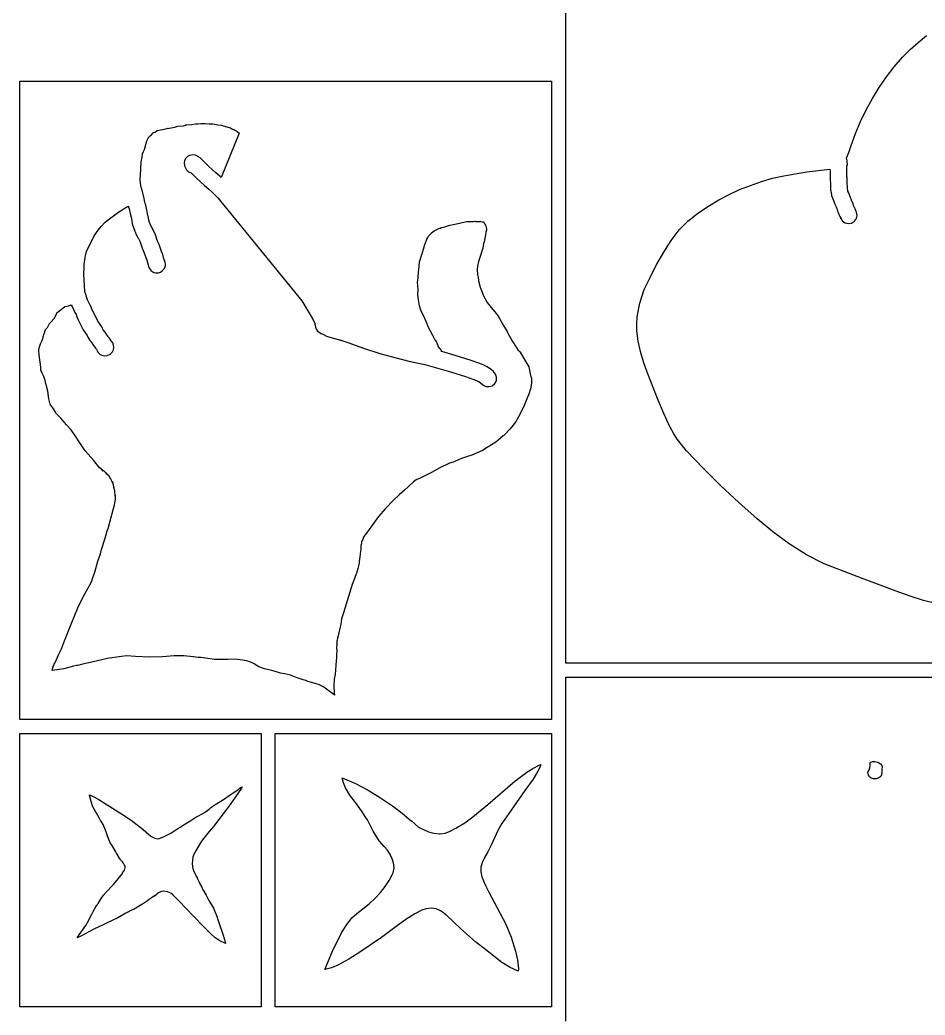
# Model space of a CAD drawing. Extents: x -1 to 629, y 2 to 3679.
# Drawn here: x 2 to 258.6, y 3233.4 to 3515.4 of the extents above; entities that cross this region are included whole.
import ezdxf

# ---------------------------------------------------------------- set-up
doc = ezdxf.new("R2010")
doc.units = 0

msp = doc.modelspace()

# ---------------------------------------------------------------- linework, layer by layer
at = {"layer": 'Calque 1'}
for p, q in [((156.75, 3502), (156.75, 3579.13)), ((256.635, 3509.01), (259.003, 3510.92)), ((254.378, 3507), (256.635, 3509.01)), ((252.24, 3504.86), (254.378, 3507)), ((249.856, 3502.11), (252.24, 3504.86)), ((156.75, 3333.14), (156.75, 3502)), ((247.632, 3499.22), (249.856, 3502.11)), ((1.99988, 3498), (152.75, 3498)), ((1.99988, 3317.14), (1.99988, 3498)), ((152.75, 3498), (152.75, 3333.14)), ((245.567, 3496.23), (247.632, 3499.22)), ((243.662, 3493.11), (245.567, 3496.23)), ((241.916, 3489.88), (243.662, 3493.11)), ((240.328, 3486.6), (241.916, 3489.88)), ((46.7341, 3485.23), (48.3742, 3485.41)), ((48.3742, 3485.41), (49.009, 3485.54)), ((48.9502, 3485.57), (49.1968, 3485.6)), ((49.009, 3485.54), (48.9502, 3485.57)), ((49.1968, 3485.6), (50.7671, 3485.78)), ((50.7671, 3485.78), (51.7527, 3485.97)), ((51.7527, 3485.97), (51.7934, 3485.97)), ((51.7934, 3485.97), (51.8651, 3485.97)), ((51.8651, 3485.97), (52.4819, 3485.97)), ((52.4819, 3485.97), (53.2992, 3486.02)), ((53.2992, 3486.02), (53.2992, 3486.02)), ((53.2992, 3486.02), (53.6532, 3485.99)), ((53.6532, 3485.99), (54.1408, 3485.99)), ((54.1408, 3485.99), (54.4798, 3486.05)), ((54.4798, 3486.05), (55.6722, 3485.91)), ((55.6722, 3485.91), (56.6528, 3485.89)), ((56.6528, 3485.89), (58.1347, 3485.67)), ((58.1347, 3485.67), (59.1213, 3485.54)), ((59.1213, 3485.54), (59.1994, 3485.52)), ((59.1994, 3485.52), (59.6672, 3485.33)), ((59.6672, 3485.33), (61.2951, 3484.93)), ((238.897, 3483.21), (240.328, 3486.6)), ((38.655, 3482.26), (38.9405, 3482.5)), ((38.9405, 3482.5), (38.9948, 3482.58)), ((38.9948, 3482.58), (39.3001, 3482.79)), ((39.3001, 3482.79), (39.8203, 3483.4)), ((39.82, 3483.43), (40.26, 3483.61)), ((39.8203, 3483.4), (39.82, 3483.43)), ((40.26, 3483.61), (41.0098, 3484.01)), ((40.6984, 3483.88), (41.0379, 3484.06)), ((41.0098, 3484.01), (40.6984, 3483.88)), ((41.0379, 3484.06), (41.3517, 3484.11)), ((41.3517, 3484.11), (42.9013, 3484.4)), ((42.9013, 3484.4), (44.0679, 3484.67)), ((43.9054, 3484.62), (44.2714, 3484.7)), ((44.0679, 3484.67), (43.9054, 3484.62)), ((44.0679, 3484.67), (44.0679, 3484.67)), ((44.2714, 3484.7), (45.8988, 3485.01)), ((45.8988, 3485.01), (46.7341, 3485.23)), ((64.1934, 3483.27), (59.0473, 3470.75)), ((61.2951, 3484.93), (61.683, 3484.83)), ((61.683, 3484.83), (62.055, 3484.56)), ((62.055, 3484.56), (62.7758, 3484.19)), ((62.8318, 3484.19), (62.6625, 3484.3)), ((62.6625, 3484.3), (63.18, 3484.03)), ((62.7758, 3484.19), (62.8318, 3484.19)), ((63.18, 3484.03), (64.1934, 3483.27)), ((237.623, 3479.77), (238.897, 3483.21)), ((37.2975, 3478.66), (37.6187, 3479.67)), ((37.6187, 3479.67), (37.7002, 3480.09)), ((37.7002, 3480.09), (38.0129, 3481.1)), ((38.0129, 3481.1), (38.0383, 3481.23)), ((38.0383, 3481.23), (38.0452, 3481.26)), ((38.0452, 3481.26), (38.2799, 3481.68)), ((38.2799, 3481.68), (38.5966, 3482.21)), ((38.5966, 3482.21), (38.655, 3482.26)), ((237.086, 3478.13), (237.611, 3479.75)), ((237.611, 3479.75), (237.623, 3479.77)), ((36.623, 3476.6), (36.7196, 3477.29)), ((36.7196, 3477.29), (36.794, 3477.45)), ((36.794, 3477.45), (37.0191, 3478.08)), ((37.0191, 3478.08), (37.2975, 3478.66)), ((50.0819, 3476.97), (49.5119, 3476.65)), ((51.0145, 3477.13), (50.0819, 3476.97)), ((51.7712, 3477.05), (51.0145, 3477.13)), ((52.0056, 3476.92), (51.7712, 3477.05)), ((52.2639, 3476.78), (52.0056, 3476.92)), ((236.326, 3476.2), (237.086, 3478.13)), ((36.3026, 3473.08), (36.3532, 3475.07)), ((36.3532, 3475.07), (36.623, 3476.6)), ((48.664, 3475.46), (48.5542, 3474.88)), ((48.5542, 3474.88), (48.6568, 3474.06)), ((48.6568, 3474.06), (49.2368, 3472.87)), ((48.992, 3476.1), (48.664, 3475.46)), ((49.5119, 3476.65), (48.992, 3476.1)), ((53.0891, 3476.26), (52.2226, 3476.81)), ((52.2226, 3476.81), (52.2639, 3476.78)), ((53.5061, 3475.89), (53.0891, 3476.26)), ((55.4426, 3473.98), (53.5061, 3475.89)), ((236.546, 3475.41), (236.326, 3476.2)), ((236.443, 3473.87), (236.496, 3474.3)), ((236.496, 3474.3), (236.502, 3474.11)), ((236.502, 3474.11), (236.571, 3474.24)), ((236.571, 3474.24), (236.546, 3475.41)), ((236.546, 3475.41), (236.546, 3475.41)), ((36.1106, 3469.96), (36.3026, 3473.08)), ((49.2368, 3472.87), (49.8376, 3472.34)), ((49.8376, 3472.34), (50.5782, 3472.05)), ((50.5782, 3472.05), (52.0721, 3470.57)), ((57.523, 3472.05), (55.4426, 3473.98)), ((58.6837, 3471.07), (57.523, 3472.05)), ((215.359, 3470.49), (218.574, 3471.23)), ((218.574, 3471.23), (225.095, 3472.34)), ((225.095, 3472.34), (231.631, 3473.11)), ((231.631, 3473.11), (231.673, 3472.53)), ((231.673, 3472.53), (231.663, 3470.88)), ((236.419, 3473.56), (236.443, 3473.87)), ((236.471, 3472.63), (236.419, 3473.56)), ((236.443, 3473.87), (236.443, 3473.87)), ((236.461, 3470.99), (236.471, 3472.63)), ((36.228, 3469.14), (36.1106, 3469.96)), ((36.405, 3467.92), (36.228, 3469.14)), ((52.0721, 3470.57), (54.3517, 3468.45)), ((54.3517, 3468.45), (55.569, 3467.42)), ((59.0473, 3470.75), (58.6837, 3471.07)), ((206.015, 3467.31), (209.07, 3468.5)), ((209.07, 3468.5), (212.188, 3469.56)), ((212.188, 3469.56), (215.359, 3470.49)), ((231.663, 3470.88), (231.692, 3470.33)), ((231.692, 3470.33), (231.714, 3470.12)), ((231.714, 3470.12), (231.757, 3469.03)), ((231.757, 3469.03), (231.783, 3468.03)), ((236.464, 3470.86), (236.461, 3470.99)), ((236.501, 3470.46), (236.461, 3470.88)), ((236.461, 3470.88), (236.464, 3470.86)), ((236.556, 3469.14), (236.501, 3470.46)), ((236.579, 3468.21), (236.556, 3469.14)), ((36.4222, 3467.87), (36.405, 3467.92)), ((36.5667, 3467.47), (36.4222, 3467.87)), ((37.2602, 3464.75), (36.5667, 3467.47)), ((55.569, 3467.42), (56.5983, 3466.52)), ((56.5983, 3466.52), (58.0728, 3464.93)), ((200.129, 3464.43), (203.031, 3465.94)), ((203.031, 3465.94), (206.015, 3467.31)), ((231.783, 3468.03), (231.84, 3467.18)), ((231.84, 3467.18), (231.84, 3467.18)), ((231.84, 3467.18), (231.898, 3466.84)), ((231.898, 3466.84), (231.898, 3466.84)), ((231.898, 3466.84), (231.953, 3466.47)), ((231.953, 3466.47), (232.118, 3465.62)), ((232.118, 3465.62), (232.467, 3464.69)), ((236.6, 3467.79), (236.579, 3468.21)), ((236.636, 3467.58), (236.6, 3467.79)), ((236.6, 3467.79), (236.6, 3467.79)), ((236.695, 3467.18), (236.636, 3467.58)), ((236.636, 3467.58), (236.636, 3467.58)), ((236.749, 3466.89), (236.695, 3467.18)), ((236.946, 3466.39), (236.749, 3466.89)), ((237.262, 3465.57), (236.946, 3466.41)), ((236.946, 3466.41), (236.946, 3466.39)), ((237.485, 3465.06), (237.262, 3465.57)), ((37.4454, 3463.66), (37.2602, 3464.75)), ((37.5692, 3463.26), (37.4454, 3463.66)), ((37.9515, 3461.57), (37.5692, 3463.26)), ((58.0728, 3464.93), (81.8879, 3435.75)), ((197.028, 3462.55), (200.129, 3464.43)), ((232.467, 3464.69), (232.806, 3463.77)), ((232.806, 3463.77), (233.066, 3463.19)), ((233.066, 3463.19), (233.36, 3462.44)), ((237.792, 3464.27), (237.484, 3465.06)), ((237.484, 3465.06), (237.485, 3465.06)), ((238.202, 3463.29), (237.792, 3464.27)), ((238.36, 3462.79), (238.202, 3463.29)), ((238.439, 3462.6), (238.36, 3462.79)), ((27.7868, 3459.27), (30.0095, 3460.96)), ((30.0095, 3460.96), (32.1778, 3462.31)), ((32.1778, 3462.31), (32.7691, 3462.58)), ((32.7691, 3462.58), (32.8146, 3462.34)), ((32.8146, 3462.34), (32.985, 3461.81)), ((32.985, 3461.81), (33.2628, 3460.54)), ((33.2628, 3460.54), (33.5211, 3459.48)), ((38.2164, 3460.46), (37.9515, 3461.57)), ((38.469, 3459.24), (38.2164, 3460.46)), ((191.368, 3458.32), (194.087, 3460.54)), ((194.087, 3460.54), (197.028, 3462.55)), ((233.36, 3462.44), (233.687, 3461.68)), ((233.687, 3461.68), (233.827, 3461.23)), ((233.827, 3461.23), (233.981, 3460.8)), ((233.981, 3460.8), (234.296, 3460.09)), ((234.296, 3460.09), (234.296, 3460.09)), ((234.296, 3460.09), (234.36, 3459.9)), ((238.759, 3461.86), (238.439, 3462.6)), ((238.886, 3461.52), (238.759, 3461.86)), ((238.946, 3461.39), (238.886, 3461.52)), ((238.984, 3461.31), (238.946, 3461.39)), ((239.007, 3461.28), (238.984, 3461.31)), ((239.17, 3460.91), (239.007, 3461.28)), ((239.125, 3459.08), (239.33, 3459.98)), ((239.33, 3459.98), (239.17, 3460.91)), ((25.0726, 3456.86), (26.1885, 3458.08)), ((26.1885, 3458.08), (27.7868, 3459.27)), ((33.5211, 3459.48), (33.7227, 3458.5)), ((33.7227, 3458.5), (33.6952, 3458.29)), ((33.6952, 3458.29), (33.964, 3457.18)), ((33.964, 3457.18), (33.9867, 3457.15)), ((33.9867, 3457.15), (34.1682, 3456.57)), ((38.5577, 3458.69), (38.469, 3459.24)), ((38.5765, 3458.63), (38.5577, 3458.69)), ((38.7868, 3457.97), (38.5765, 3458.63)), ((39.1501, 3457.1), (38.7868, 3457.97)), ((122.506, 3456.76), (123.842, 3457.21)), ((123.842, 3457.21), (125.814, 3457.63)), ((123.842, 3457.21), (123.842, 3457.21)), ((125.814, 3457.63), (128.189, 3458.13)), ((128.189, 3458.13), (128.608, 3458.21)), ((128.608, 3458.21), (129.414, 3458.24)), ((129.414, 3458.24), (130.567, 3458.29)), ((130.567, 3458.29), (130.567, 3458.32)), ((130.567, 3458.32), (130.567, 3458.32)), ((130.567, 3458.32), (130.577, 3458.32)), ((130.577, 3458.32), (131.174, 3458.26)), ((131.174, 3458.26), (131.361, 3458.26)), ((131.361, 3458.26), (131.297, 3458.26)), ((131.297, 3458.26), (131.311, 3458.26)), ((131.311, 3458.26), (131.335, 3458.26)), ((131.335, 3458.26), (131.335, 3458.26)), ((131.335, 3458.26), (131.382, 3458.26)), ((131.382, 3458.26), (131.402, 3458.26)), ((131.402, 3458.26), (131.402, 3458.26)), ((131.402, 3458.26), (131.447, 3458.26)), ((131.447, 3458.26), (131.925, 3458.21)), ((131.925, 3458.21), (131.925, 3458.21)), ((131.925, 3458.21), (131.925, 3458.21)), ((131.925, 3458.21), (132.512, 3458.21)), ((132.574, 3458.24), (132.506, 3458.24)), ((132.506, 3458.24), (132.629, 3458.24)), ((132.512, 3458.21), (132.574, 3458.24)), ((132.574, 3458.24), (132.574, 3458.24)), ((132.629, 3458.24), (133.103, 3458.18)), ((133.103, 3458.18), (133.324, 3458.13)), ((133.324, 3458.13), (133.469, 3458.03)), ((133.469, 3458.03), (133.734, 3457.68)), ((133.734, 3457.68), (133.822, 3457.58)), ((133.822, 3457.58), (134.004, 3457.1)), ((188.932, 3455.86), (191.368, 3458.32)), ((234.36, 3459.9), (234.467, 3459.64)), ((234.467, 3459.64), (234.681, 3459.16)), ((234.681, 3459.16), (234.76, 3459)), ((234.76, 3459), (234.691, 3459.19)), ((234.691, 3459.19), (235.203, 3458.37)), ((235.203, 3458.37), (235.958, 3457.84)), ((235.958, 3457.84), (236.855, 3457.66)), ((236.855, 3457.66), (237.794, 3457.81)), ((237.794, 3457.81), (238.598, 3458.32)), ((238.598, 3458.32), (239.125, 3459.08)), ((23.0112, 3454.16), (24.1711, 3455.83)), ((24.1711, 3455.83), (25.0726, 3456.86)), ((34.1682, 3456.57), (34.6241, 3455.49)), ((34.6241, 3455.49), (34.681, 3455.3)), ((34.681, 3455.3), (34.899, 3454.72)), ((34.899, 3454.72), (34.8993, 3454.72)), ((34.8993, 3454.72), (35.2136, 3454.14)), ((39.1993, 3456.94), (39.1501, 3457.1)), ((39.6845, 3456.07), (39.1993, 3456.94)), ((40.3997, 3454.51), (39.6845, 3456.07)), ((40.9559, 3453), (40.3997, 3454.51)), ((117.851, 3454.06), (118.669, 3454.98)), ((118.651, 3454.96), (118.711, 3455.01)), ((118.677, 3454.98), (118.651, 3454.96)), ((118.669, 3454.98), (118.668, 3454.98)), ((118.668, 3454.98), (118.668, 3454.98)), ((118.668, 3454.98), (118.677, 3454.98)), ((118.711, 3455.01), (119.486, 3455.62)), ((119.486, 3455.62), (120.411, 3456.12)), ((120.411, 3456.12), (120.592, 3456.17)), ((120.592, 3456.17), (121.05, 3456.33)), ((121.05, 3456.33), (121.051, 3456.31)), ((121.051, 3456.31), (121.521, 3456.52)), ((121.521, 3456.52), (121.68, 3456.57)), ((121.68, 3456.57), (122.484, 3456.76)), ((122.484, 3456.76), (122.494, 3456.76)), ((122.494, 3456.76), (122.506, 3456.76)), ((133.976, 3454.45), (133.612, 3452.47)), ((134.104, 3455.27), (133.976, 3454.45)), ((134.004, 3457.1), (134.192, 3456.76)), ((134.26, 3455.91), (134.104, 3455.27)), ((134.192, 3456.76), (134.26, 3455.91)), ((186.612, 3452.84), (188.932, 3455.86)), ((20.8531, 3449.74), (23.0112, 3454.16)), ((35.2136, 3454.14), (35.4779, 3453.66)), ((35.4779, 3453.66), (35.6555, 3453.4)), ((35.6555, 3453.4), (35.9642, 3452.68)), ((35.9642, 3452.68), (36.2701, 3451.86)), ((36.2701, 3451.86), (36.4389, 3451.25)), ((41.0053, 3452.81), (40.9559, 3453)), ((41.0426, 3452.73), (41.0053, 3452.81)), ((41.4578, 3451.7), (41.0426, 3452.73)), ((42.1505, 3449.8), (41.4578, 3451.7)), ((116.689, 3451.36), (116.832, 3451.81)), ((116.832, 3451.81), (116.857, 3451.86)), ((116.857, 3451.86), (116.864, 3451.89)), ((116.864, 3451.89), (117.386, 3453.24)), ((117.386, 3453.24), (117.692, 3453.71)), ((117.692, 3453.71), (117.852, 3454.06)), ((117.852, 3454.06), (117.851, 3454.06)), ((133.473, 3452.05), (133.207, 3450.72)), ((133.607, 3452.52), (133.473, 3452.05)), ((133.612, 3452.47), (133.607, 3452.52)), ((184.526, 3449.61), (186.612, 3452.84)), ((20.5462, 3448.18), (20.6943, 3448.87)), ((20.6943, 3448.87), (20.8531, 3449.74)), ((36.4389, 3451.25), (36.4408, 3451.23)), ((36.4408, 3451.23), (36.6609, 3450.7)), ((36.6609, 3450.7), (36.6834, 3450.7)), ((36.6834, 3450.7), (37.0207, 3449.85)), ((37.0207, 3449.85), (37.6864, 3448.02)), ((42.5145, 3448.87), (42.1505, 3449.8)), ((42.8069, 3447.71), (42.5145, 3448.87)), ((115.511, 3447.42), (116.064, 3449.19)), ((116.063, 3449.19), (116.116, 3449.37)), ((116.064, 3449.19), (116.063, 3449.19)), ((116.106, 3449.35), (116.131, 3449.45)), ((116.116, 3449.37), (116.106, 3449.35)), ((116.131, 3449.45), (116.199, 3449.74)), ((116.199, 3449.74), (116.292, 3450.11)), ((116.314, 3450.22), (116.285, 3450.11)), ((116.285, 3450.11), (116.304, 3450.17)), ((116.292, 3450.11), (116.314, 3450.22)), ((116.304, 3450.17), (116.689, 3451.36)), ((133.207, 3450.72), (132.275, 3447.73)), ((182.595, 3446.17), (184.526, 3449.61)), ((20.2441, 3446.12), (20.4452, 3447.31)), ((20.2531, 3445.25), (20.2441, 3446.12)), ((20.4452, 3447.31), (20.5462, 3448.18)), ((37.6864, 3448.02), (37.9423, 3447.42)), ((37.9423, 3447.42), (38.318, 3446.01)), ((38.318, 3446.01), (38.4857, 3445.51)), ((42.9831, 3447.2), (42.8069, 3447.71)), ((42.9839, 3447.2), (42.9831, 3447.2)), ((43.1754, 3446.68), (42.9839, 3447.2)), ((43.3128, 3446.25), (43.1754, 3446.68)), ((43.2823, 3445.8), (43.3128, 3446.25)), ((115.064, 3444.59), (115.271, 3446.75)), ((115.271, 3446.75), (115.279, 3446.78)), ((115.279, 3446.78), (115.322, 3446.83)), ((115.322, 3446.83), (115.511, 3447.42)), ((132.026, 3446.91), (131.762, 3445.64)), ((132.275, 3447.73), (132.026, 3446.91)), ((180.739, 3442.65), (182.595, 3446.17)), ((20.1649, 3443.32), (20.2531, 3445.25)), ((20.4284, 3438.42), (20.1649, 3443.32)), ((38.4857, 3445.51), (38.486, 3445.51)), ((38.486, 3445.51), (38.486, 3445.51)), ((38.486, 3445.51), (38.4865, 3445.51)), ((38.4865, 3445.51), (38.4876, 3445.48)), ((38.4876, 3445.48), (38.5005, 3445.46)), ((38.5005, 3445.46), (38.5439, 3445.35)), ((38.5439, 3445.35), (38.5984, 3445.22)), ((38.5984, 3445.22), (38.6249, 3445.17)), ((38.6249, 3445.17), (39.1609, 3444.4)), ((39.1609, 3444.4), (39.9287, 3443.84)), ((39.9287, 3443.84), (40.441, 3443.69)), ((40.441, 3443.69), (41.3033, 3443.71)), ((41.3033, 3443.71), (41.8451, 3443.9)), ((41.8451, 3443.9), (42.3582, 3444.27)), ((42.3582, 3444.27), (43.0556, 3445.11)), ((43.0556, 3445.11), (43.2823, 3445.8)), ((114.893, 3442.34), (114.988, 3444.11)), ((114.988, 3444.11), (115.064, 3444.59)), ((131.762, 3445.64), (131.668, 3444.53)), ((131.668, 3444.53), (131.734, 3443.24)), ((131.734, 3443.24), (131.872, 3442.49)), ((114.741, 3441.04), (114.881, 3442.23)), ((114.743, 3441.01), (114.741, 3441.04)), ((114.804, 3440.06), (114.743, 3441.01)), ((114.881, 3442.23), (114.893, 3442.34)), ((131.872, 3442.49), (132.005, 3441.41)), ((132.005, 3441.41), (132.482, 3439.66)), ((179.018, 3438.95), (180.722, 3442.6)), ((180.722, 3442.6), (180.739, 3442.65)), ((21.1806, 3436.09), (20.4284, 3438.42)), ((114.798, 3440.03), (114.804, 3440.06)), ((114.864, 3438.87), (114.798, 3440.03)), ((114.816, 3437.71), (114.864, 3438.87)), ((114.957, 3436.09), (114.816, 3437.71)), ((132.482, 3439.66), (133.049, 3438.26)), ((133.049, 3438.26), (133.255, 3437.71)), ((133.255, 3437.71), (133.455, 3437.18)), ((177.767, 3435.11), (179.018, 3438.95)), ((15.7808, 3434.4), (16.5644, 3434.69)), ((16.5644, 3434.69), (16.7973, 3434.13)), ((21.9304, 3434.56), (21.1806, 3436.09)), ((22.2659, 3433.87), (21.9304, 3434.56)), ((81.8879, 3435.75), (83.9347, 3432.49)), ((115.296, 3434.37), (114.957, 3436.09)), ((133.455, 3437.18), (134.492, 3435.3)), ((134.492, 3435.3), (135.25, 3434.4)), ((177.03, 3431.2), (177.767, 3435.11)), ((11.6854, 3430.8), (12.3468, 3432.02)), ((12.3468, 3432.02), (12.4857, 3432.39)), ((12.4857, 3432.39), (12.5101, 3432.39)), ((12.5101, 3432.39), (12.9572, 3432.71)), ((12.9572, 3432.71), (14.6829, 3434.11)), ((14.6829, 3434.11), (14.8538, 3434.19)), ((14.8381, 3434.19), (15.7808, 3434.4)), ((14.8538, 3434.19), (14.8381, 3434.19)), ((16.7973, 3434.13), (17.6082, 3432.47)), ((17.6082, 3432.47), (17.9086, 3431.86)), ((17.9086, 3431.86), (18.1534, 3431.22)), ((22.34, 3433.68), (22.2659, 3433.87)), ((22.508, 3433.26), (22.34, 3433.68)), ((22.8805, 3432.55), (22.508, 3433.26)), ((24.0914, 3430.01), (22.8805, 3432.55)), ((83.9347, 3432.49), (85.1148, 3430.35)), ((115.735, 3432.84), (115.296, 3434.37)), ((116.474, 3431.44), (115.735, 3432.84)), ((135.25, 3434.4), (135.627, 3433.87)), ((135.627, 3433.87), (136.199, 3433.21)), ((136.199, 3433.21), (136.2, 3433.21)), ((136.2, 3433.21), (136.992, 3432.15)), ((136.992, 3432.15), (137.624, 3431.44)), ((9.86508, 3428.26), (10.3856, 3429.32)), ((10.3856, 3429.32), (10.8076, 3429.72)), ((10.8076, 3429.72), (11.6854, 3430.8)), ((18.1534, 3431.22), (18.5624, 3430.43)), ((18.5624, 3430.43), (19.946, 3427.57)), ((25.1831, 3428.37), (24.0914, 3430.01)), ((85.1148, 3430.35), (85.6585, 3429.19)), ((85.6585, 3429.19), (85.6516, 3429.16)), ((85.6516, 3429.16), (85.7582, 3428.31)), ((117.153, 3429.95), (116.474, 3431.44)), ((117.838, 3428.23), (117.153, 3429.95)), ((137.624, 3431.44), (137.566, 3431.51)), ((137.566, 3431.51), (137.719, 3431.25)), ((137.719, 3431.25), (137.97, 3430.8)), ((137.97, 3430.8), (138.872, 3429.11)), ((138.872, 3429.11), (140.119, 3427.07)), ((176.866, 3427.26), (176.873, 3429.21)), ((176.873, 3429.21), (177.03, 3431.2)), ((8.65001, 3425.83), (8.76529, 3426.2)), ((8.76529, 3426.2), (9.04914, 3426.99)), ((9.0489, 3426.99), (9.07768, 3427.1)), ((9.04914, 3426.99), (9.0489, 3426.99)), ((9.07768, 3427.1), (9.24143, 3427.63)), ((9.24143, 3427.63), (9.28263, 3427.65)), ((9.28263, 3427.65), (9.44617, 3427.81)), ((9.44617, 3427.81), (9.86514, 3428.26)), ((9.86514, 3428.26), (9.86508, 3428.26)), ((19.946, 3427.57), (21.0571, 3425.91)), ((25.4257, 3427.92), (25.1831, 3428.37)), ((25.6187, 3427.57), (25.4029, 3427.92)), ((25.4029, 3427.92), (25.4257, 3427.92)), ((26.158, 3426.86), (25.6187, 3427.57)), ((27.0227, 3425.59), (26.158, 3426.86)), ((85.7582, 3428.31), (86.0162, 3427.73)), ((86.0162, 3427.73), (86.4096, 3427.23)), ((86.4096, 3427.23), (86.6583, 3427.02)), ((86.6583, 3427.02), (87.4045, 3426.51)), ((87.4045, 3426.51), (88.0373, 3426.25)), ((88.0373, 3426.25), (88.9491, 3425.75)), ((119.059, 3425.99), (117.838, 3428.23)), ((140.119, 3427.07), (140.064, 3427.15)), ((140.064, 3427.15), (140.289, 3426.59)), ((140.289, 3426.59), (141.642, 3424.21)), ((177.239, 3424.32), (176.866, 3427.26)), ((7.54641, 3422.73), (7.84285, 3423.58)), ((7.84285, 3423.58), (8.23544, 3424.34)), ((8.23525, 3424.34), (8.37437, 3424.85)), ((8.2353, 3424.34), (8.23525, 3424.34)), ((8.23544, 3424.34), (8.2353, 3424.34)), ((8.37437, 3424.85), (8.65001, 3425.83)), ((21.0571, 3425.91), (21.0358, 3425.91)), ((21.0358, 3425.91), (21.2802, 3425.46)), ((21.2802, 3425.46), (21.8709, 3424.58)), ((21.8709, 3424.58), (22.1804, 3424.16)), ((22.1804, 3424.16), (22.6749, 3423.39)), ((22.6749, 3423.39), (23.4633, 3422.36)), ((27.3642, 3425.22), (27.0227, 3425.59)), ((27.8923, 3424.45), (27.3642, 3425.22)), ((28.3273, 3423.92), (27.8923, 3424.45)), ((28.5826, 3423.26), (28.3273, 3423.92)), ((88.9491, 3425.75), (92.4839, 3424.77)), ((92.4839, 3424.77), (93.1811, 3424.56)), ((93.1811, 3424.56), (92.9888, 3424.61)), ((92.9888, 3424.61), (94.9292, 3424)), ((94.9292, 3424), (99.3901, 3422.41)), ((119.582, 3425.03), (119.059, 3425.99)), ((119.652, 3424.9), (119.582, 3425.03)), ((119.582, 3425.03), (119.582, 3425.03)), ((119.675, 3424.85), (119.64, 3424.93)), ((119.64, 3424.93), (119.652, 3424.9)), ((119.709, 3424.77), (119.675, 3424.85)), ((120.071, 3424.24), (119.709, 3424.77)), ((120.419, 3423.47), (120.071, 3424.24)), ((120.631, 3422.78), (120.358, 3423.5)), ((120.358, 3423.5), (120.422, 3423.37)), ((120.422, 3423.37), (120.419, 3423.47)), ((141.642, 3424.21), (142.079, 3423.6)), ((142.079, 3423.6), (142.472, 3422.92)), ((177.91, 3421.41), (177.239, 3424.32)), ((7.41264, 3421.86), (7.54641, 3422.73)), ((7.41269, 3421.86), (7.41264, 3421.86)), ((7.50876, 3420.35), (7.41269, 3421.86)), ((23.4633, 3422.36), (23.7157, 3422.07)), ((23.7157, 3422.07), (23.7783, 3421.91)), ((23.7783, 3421.91), (23.9517, 3421.54)), ((23.9517, 3421.54), (24.2022, 3421.14)), ((24.2022, 3421.14), (24.7865, 3420.59)), ((24.7865, 3420.59), (25.1923, 3420.35)), ((26.7583, 3420.27), (27.614, 3420.67)), ((27.614, 3420.67), (28.0828, 3421.12)), ((28.0828, 3421.12), (28.2397, 3421.35)), ((28.2397, 3421.35), (28.4059, 3421.67)), ((28.4059, 3421.67), (28.5136, 3421.91)), ((28.5136, 3421.91), (28.6483, 3422.6)), ((28.6483, 3422.6), (28.5826, 3423.26)), ((99.3901, 3422.41), (104.037, 3420.83)), ((104.037, 3420.83), (106.856, 3420.06)), ((120.687, 3422.78), (120.601, 3422.89)), ((120.601, 3422.89), (120.631, 3422.78)), ((121.129, 3422.15), (120.687, 3422.78)), ((121.191, 3422.07), (121.129, 3422.15)), ((121.304, 3421.96), (121.191, 3422.07)), ((121.47, 3421.67), (121.304, 3421.96)), ((121.638, 3421.38), (121.47, 3421.67)), ((125.418, 3420.32), (121.638, 3421.38)), ((142.472, 3422.92), (143.162, 3421.94)), ((143.162, 3421.94), (143.79, 3421.28)), ((143.79, 3421.28), (143.862, 3421.2)), ((143.862, 3421.2), (144.873, 3419.48)), ((178.804, 3418.47), (177.91, 3421.41)), ((7.76792, 3418.44), (7.50876, 3420.35)), ((7.76892, 3418.44), (7.76792, 3418.44)), ((7.85872, 3417.7), (7.76892, 3418.44)), ((7.93622, 3416.91), (7.85872, 3417.7)), ((25.1923, 3420.35), (25.8475, 3420.16)), ((25.8475, 3420.16), (26.7583, 3420.27)), ((106.856, 3420.06), (112.23, 3418.71)), ((112.23, 3418.71), (116.802, 3417.7)), ((116.802, 3417.7), (124.092, 3415.69)), ((129.949, 3418.87), (125.418, 3420.32)), ((132.075, 3418.13), (129.949, 3418.87)), ((133.317, 3417.68), (132.075, 3418.13)), ((134.507, 3417.1), (133.317, 3417.68)), ((144.873, 3419.48), (146.317, 3417.04)), ((179.848, 3415.53), (178.804, 3418.47)), ((7.94649, 3416.12), (7.92156, 3416.17)), ((7.92156, 3416.17), (7.93947, 3416.01)), ((7.94913, 3416.8), (7.93622, 3416.91)), ((7.93947, 3416.01), (7.94948, 3416.8)), ((8.34865, 3415.32), (7.94649, 3416.12)), ((7.94948, 3416.8), (7.94913, 3416.8)), ((8.79783, 3414.37), (8.34865, 3415.32)), ((124.092, 3415.69), (128.346, 3414.34)), ((135.65, 3416.27), (134.507, 3417.1)), ((136.274, 3415.72), (135.65, 3416.27)), ((136.873, 3414.98), (136.274, 3415.72)), ((137.15, 3414.11), (136.873, 3414.98)), ((146.317, 3417.04), (146.639, 3415.14)), ((146.639, 3415.14), (146.841, 3414.29)), ((182.919, 3407.65), (179.848, 3415.53)), ((179.848, 3415.53), (179.848, 3415.53)), ((9.19844, 3413.21), (8.79783, 3414.37)), ((9.19868, 3413.21), (9.19844, 3413.21)), ((9.4399, 3411.96), (9.19868, 3413.21)), ((128.346, 3414.34), (130.436, 3413.6)), ((130.436, 3413.6), (132.113, 3412.94)), ((132.113, 3412.94), (133.252, 3411.99)), ((133.252, 3411.99), (134.081, 3411.54)), ((135.908, 3411.72), (136.628, 3412.33)), ((136.628, 3412.33), (137.064, 3413.15)), ((137.064, 3413.15), (137.15, 3414.11)), ((147.02, 3412.49), (146.758, 3410.88)), ((146.841, 3414.29), (146.925, 3414.11)), ((146.925, 3414.11), (146.939, 3414)), ((146.939, 3414), (146.99, 3414)), ((146.99, 3414), (147.02, 3412.49)), ((9.87675, 3410.14), (9.4399, 3411.96)), ((9.87699, 3410.14), (9.87675, 3410.14)), ((10.2416, 3407.97), (9.87699, 3410.14)), ((134.081, 3411.54), (135.013, 3411.46)), ((135.013, 3411.46), (135.908, 3411.72)), ((146.248, 3409.32), (145.534, 3407.54)), ((146.758, 3410.88), (146.248, 3409.32)), ((10.5998, 3406.51), (10.2416, 3407.97)), ((11.5379, 3405.22), (10.5998, 3406.51)), ((145.534, 3407.54), (144.777, 3405.69)), ((184.531, 3403.81), (182.919, 3407.65)), ((12.1385, 3404.24), (11.5379, 3405.22)), ((12.4179, 3403.71), (12.1385, 3404.24)), ((12.4561, 3403.65), (12.4179, 3403.71)), ((13.6045, 3402.54), (12.4561, 3403.65)), ((143.797, 3403.73), (143.359, 3402.91)), ((143.82, 3403.79), (143.797, 3403.73)), ((144.319, 3404.84), (143.82, 3403.79)), ((143.82, 3403.79), (143.82, 3403.79)), ((144.777, 3405.69), (144.318, 3404.84)), ((144.318, 3404.84), (144.319, 3404.84)), ((186.283, 3400.08), (184.531, 3403.81)), ((15.2047, 3400.66), (13.6045, 3402.54)), ((142.52, 3401.43), (141.024, 3399.53)), ((143.359, 3402.91), (142.52, 3401.43)), ((16.5594, 3399.24), (15.2047, 3400.66)), ((17.9275, 3397.17), (16.5594, 3399.24)), ((141.024, 3399.53), (139.261, 3397.73)), ((186.32, 3400), (186.283, 3400.08)), ((187.244, 3398.26), (186.32, 3400)), ((188.353, 3396.54), (187.244, 3398.26)), ((19.0334, 3395.53), (17.9275, 3397.17)), ((20.5138, 3393.26), (19.0334, 3395.53)), ((19.0334, 3395.53), (19.0334, 3395.53)), ((136.88, 3395.77), (134.472, 3394.18)), ((138.237, 3396.88), (136.88, 3395.77)), ((139.015, 3397.52), (138.237, 3396.88)), ((139.155, 3397.62), (139.015, 3397.52)), ((139.015, 3397.52), (139.015, 3397.52)), ((139.261, 3397.73), (139.155, 3397.62)), ((190.996, 3393.31), (188.353, 3396.54)), ((22.9315, 3390.5), (20.5138, 3393.26)), ((133.142, 3393.36), (130.081, 3392.01)), ((133.22, 3393.41), (133.083, 3393.34)), ((133.083, 3393.34), (133.142, 3393.36)), ((133.717, 3393.73), (133.22, 3393.41)), ((134.472, 3394.18), (133.717, 3393.73)), ((195.761, 3388.26), (190.996, 3393.31)), ((190.996, 3393.31), (190.996, 3393.31)), ((24.6113, 3388.47), (22.9315, 3390.5)), ((123.776, 3389.79), (121.025, 3388.49)), ((124.79, 3390.08), (123.776, 3389.79)), ((125.3, 3390.27), (124.79, 3390.08)), ((125.528, 3390.35), (125.3, 3390.27)), ((127.224, 3391.14), (125.528, 3390.35)), ((128.877, 3391.7), (127.224, 3391.14)), ((130.081, 3392.01), (128.877, 3391.7)), ((24.7798, 3388.36), (24.4798, 3388.6)), ((24.4798, 3388.6), (24.6113, 3388.47)), ((25.0963, 3388.1), (24.7798, 3388.36)), ((25.5689, 3387.49), (25.0963, 3388.1)), ((25.2694, 3387.91), (25.2395, 3387.94)), ((25.2395, 3387.94), (25.2399, 3387.94)), ((25.2399, 3387.94), (25.2398, 3387.94)), ((25.2398, 3387.94), (25.5689, 3387.49)), ((25.8613, 3387.49), (25.2694, 3387.91)), ((26.2108, 3387.2), (25.8613, 3387.49)), ((26.3824, 3387.12), (26.2108, 3387.2)), ((26.6808, 3386.69), (26.3824, 3387.12)), ((27.2629, 3386.09), (26.6808, 3386.69)), ((118.681, 3387.17), (115.475, 3385.53)), ((121.025, 3388.49), (118.681, 3387.17)), ((200.693, 3383.36), (195.761, 3388.26)), ((27.7381, 3385.37), (27.2629, 3386.09)), ((27.8558, 3385.13), (27.7381, 3385.37)), ((27.9169, 3385.03), (27.8558, 3385.13)), ((28.0876, 3384.66), (27.9169, 3385.03)), ((28.2178, 3384.39), (28.0876, 3384.66)), ((28.3358, 3384), (28.2178, 3384.39)), ((28.5043, 3383.63), (28.2342, 3384.5)), ((28.2342, 3384.5), (28.3358, 3384)), ((113.6, 3384.5), (112.125, 3383.18)), ((114.331, 3385.03), (113.6, 3384.5)), ((115.475, 3385.53), (114.331, 3385.03)), ((28.6123, 3383.02), (28.5043, 3383.63)), ((28.6125, 3383.04), (28.6123, 3383.02)), ((28.6551, 3382.75), (28.6125, 3383.04)), ((28.6829, 3382.7), (28.6551, 3382.75)), ((28.6832, 3382.67), (28.6829, 3382.7)), ((28.7901, 3382.25), (28.6832, 3382.67)), ((28.8819, 3381.96), (28.7901, 3382.25)), ((29.0475, 3380.4), (28.8819, 3381.96)), ((111.055, 3382.09), (109.547, 3380.79)), ((112.125, 3383.18), (111.055, 3382.09)), ((205.776, 3378.62), (200.693, 3383.36)), ((28.7948, 3377.88), (29.107, 3379.66)), ((29.0652, 3380.58), (29.0475, 3380.4)), ((29.0991, 3380.53), (29.0652, 3380.58)), ((29.1041, 3379.68), (29.0991, 3380.53)), ((29.107, 3379.66), (29.1041, 3379.68)), ((107.795, 3379.23), (105.648, 3376.98)), ((109.547, 3380.79), (107.795, 3379.23)), ((210.993, 3373.99), (205.776, 3378.62)), ((27.873, 3374.52), (28.3723, 3376.14)), ((28.3723, 3376.14), (28.4734, 3376.67)), ((28.3723, 3376.14), (28.3723, 3376.14)), ((28.4644, 3376.69), (28.7948, 3377.88)), ((28.4734, 3376.67), (28.4644, 3376.69)), ((105.648, 3376.98), (103.632, 3374.63)), ((26.9774, 3371.3), (27.873, 3374.52)), ((103.632, 3374.63), (101.529, 3371.69)), ((215.476, 3370.29), (210.992, 3373.99)), ((210.992, 3373.99), (210.993, 3373.99)), ((26.0854, 3368.2), (26.6139, 3370.24)), ((26.6139, 3370.24), (26.638, 3370.29)), ((26.638, 3370.29), (26.7515, 3370.63)), ((26.7515, 3370.63), (26.9774, 3371.3)), ((101.529, 3371.69), (100.007, 3369.58)), ((220.124, 3366.88), (215.476, 3370.29)), ((25.1573, 3365.29), (26.0854, 3368.2)), ((26.0854, 3368.2), (26.0854, 3368.2)), ((98.7993, 3367.17), (98.7313, 3366.77)), ((98.8448, 3367.38), (98.7993, 3367.17)), ((99.0318, 3367.91), (98.8448, 3367.38)), ((99.175, 3368.15), (99.0316, 3367.91)), ((99.0316, 3367.91), (99.0316, 3367.91)), ((99.0316, 3367.91), (99.0318, 3367.91)), ((99.3922, 3368.81), (99.1747, 3368.15)), ((99.1747, 3368.15), (99.175, 3368.15)), ((99.7822, 3369.36), (99.3922, 3368.81)), ((100.007, 3369.58), (99.7819, 3369.36)), ((99.7819, 3369.36), (99.7822, 3369.36)), ((99.7822, 3369.36), (99.7822, 3369.36)), ((100.007, 3369.58), (100.007, 3369.58)), ((224.965, 3363.81), (220.124, 3366.88)), ((24.1068, 3362.01), (24.825, 3364.07)), ((24.825, 3364.07), (25.1573, 3365.29)), ((25.1573, 3365.29), (25.1573, 3365.29)), ((98.4953, 3364.2), (98.3484, 3363.09)), ((98.5281, 3364.71), (98.4953, 3364.2)), ((98.6492, 3365.53), (98.5281, 3364.71)), ((98.6765, 3366.43), (98.6334, 3365.95)), ((98.6334, 3365.95), (98.6334, 3365.95)), ((98.6334, 3365.95), (98.6492, 3365.53)), ((98.7313, 3366.77), (98.6765, 3366.43)), ((23.2276, 3358.91), (24.1068, 3362.01)), ((98.178, 3361.45), (97.7674, 3359.97)), ((98.1852, 3361.48), (98.178, 3361.45)), ((98.191, 3361.72), (98.1852, 3361.48)), ((98.3108, 3362.78), (98.191, 3361.72)), ((98.3553, 3362.96), (98.3106, 3362.78)), ((98.3106, 3362.78), (98.3108, 3362.78)), ((98.3484, 3363.09), (98.3481, 3362.93)), ((98.3481, 3362.93), (98.3553, 3362.96)), ((230.028, 3361.22), (224.965, 3363.81)), ((22.6833, 3357.41), (23.2276, 3358.91)), ((97.4898, 3358.81), (97.3224, 3358.41)), ((97.5047, 3359.02), (97.4898, 3358.81)), ((97.7674, 3359.97), (97.5047, 3359.02)), ((240.553, 3357.19), (230.028, 3361.22)), ((20.3684, 3352.8), (22.0967, 3355.82)), ((22.0963, 3355.82), (22.4653, 3356.74)), ((22.0967, 3355.82), (22.0963, 3355.82)), ((22.4649, 3356.74), (22.6833, 3357.41)), ((22.4653, 3356.74), (22.4649, 3356.74)), ((96.6053, 3356.32), (96.2373, 3355.39)), ((97.3229, 3358.41), (96.6053, 3356.32)), ((97.3224, 3358.41), (97.3229, 3358.41)), ((251.16, 3353.25), (240.553, 3357.19)), ((19.9095, 3351.88), (20.3688, 3352.8)), ((20.3688, 3352.8), (20.3684, 3352.8)), ((96.2378, 3355.39), (93.7677, 3347.4)), ((96.2373, 3355.39), (96.2378, 3355.39)), ((251.17, 3353.25), (251.16, 3353.25)), ((254.69, 3351.98), (251.17, 3353.25)), ((18.3861, 3348.83), (19.8262, 3351.69)), ((19.8259, 3351.69), (19.9095, 3351.88)), ((19.8262, 3351.69), (19.8259, 3351.69)), ((258.196, 3350.87), (254.69, 3351.98)), ((261.695, 3350.05), (258.196, 3350.87)), ((16.7241, 3344.65), (18.3861, 3348.83)), ((93.7677, 3347.4), (93.2073, 3345.66)), ((16.3473, 3343.7), (16.7241, 3344.65)), ((93.2076, 3345.66), (92.9755, 3344.12)), ((93.2073, 3345.66), (93.2076, 3345.66)), ((14.6243, 3339.44), (15.7871, 3342.32)), ((15.7871, 3342.32), (16.3477, 3343.7)), ((16.3477, 3343.7), (16.3473, 3343.7)), ((92.7977, 3343.44), (92.2389, 3340.9)), ((92.9755, 3344.12), (92.7977, 3343.44)), ((13.7875, 3337.19), (14.6243, 3339.44)), ((91.9013, 3339.63), (91.8206, 3339.33)), ((91.8206, 3339.33), (91.8479, 3338.59)), ((92.0373, 3340.21), (91.9013, 3339.63)), ((92.2389, 3340.9), (92.0373, 3340.21)), ((12.9858, 3335.47), (13.7878, 3337.19)), ((13.7878, 3337.19), (13.7875, 3337.19)), ((91.8294, 3336.58), (91.7487, 3335.47)), ((91.8508, 3338.57), (91.7862, 3337.32)), ((91.7862, 3337.32), (91.8095, 3336.71)), ((91.8095, 3336.71), (91.8294, 3336.58)), ((91.8479, 3338.59), (91.8526, 3338.54)), ((91.8526, 3338.54), (91.8508, 3338.57)), ((11.6188, 3332.53), (11.8243, 3333.09)), ((11.8067, 3333.04), (11.8595, 3333.14)), ((11.8243, 3333.09), (11.8067, 3333.04)), ((11.8243, 3333.09), (11.8243, 3333.09)), ((11.8592, 3333.14), (12.4166, 3334.17)), ((11.8594, 3333.14), (11.8592, 3333.14)), ((11.8595, 3333.14), (11.8594, 3333.14)), ((12.4163, 3334.17), (12.9858, 3335.47)), ((12.4166, 3334.17), (12.4163, 3334.17)), ((22.4334, 3333.38), (19.7465, 3332.83)), ((26.0167, 3334.28), (22.4334, 3333.38)), ((26.7869, 3334.41), (26.0167, 3334.28)), ((30.8091, 3335.02), (26.7869, 3334.41)), ((32.2341, 3335.15), (30.8091, 3335.02)), ((34.7538, 3335.02), (32.2341, 3335.15)), ((38.8268, 3334.78), (34.7538, 3335.02)), ((42.4629, 3334.94), (38.8268, 3334.78)), ((45.7599, 3335.23), (42.4629, 3334.94)), ((45.8398, 3335.23), (45.7599, 3335.23)), ((48.5121, 3335.18), (45.8398, 3335.23)), ((51.1452, 3334.94), (48.5121, 3335.18)), ((51.2294, 3334.94), (51.1452, 3334.94)), ((52.4933, 3334.76), (51.2294, 3334.94)), ((52.8042, 3334.7), (52.4933, 3334.76)), ((53.2042, 3334.73), (52.8042, 3334.7)), ((53.3214, 3334.7), (53.2042, 3334.73)), ((54.5951, 3334.55), (53.3214, 3334.7)), ((57.1637, 3334.15), (54.5951, 3334.55)), ((59.6608, 3334.17), (57.1637, 3334.15)), ((60.548, 3334.17), (59.6608, 3334.17)), ((60.5964, 3334.15), (60.548, 3334.17)), ((60.9007, 3334.17), (60.5964, 3334.15)), ((62.8541, 3334.25), (60.9007, 3334.17)), ((65.1951, 3333.99), (62.8541, 3334.25)), ((66.3754, 3333.78), (65.1951, 3333.99)), ((67.375, 3333.35), (66.3754, 3333.78)), ((68.2111, 3332.98), (67.375, 3333.35)), ((91.6251, 3333.8), (91.5843, 3332.59)), ((91.7301, 3334.65), (91.6251, 3333.8)), ((91.7487, 3335.47), (91.7301, 3334.65)), ((152.75, 3333.14), (152.75, 3329.15)), ((272.751, 3333.14), (156.75, 3333.14)), ((14.491, 3331.5), (11.1261, 3331)), ((11.1261, 3331), (11.1767, 3331.16)), ((11.1767, 3331.16), (11.3864, 3332.03)), ((11.3783, 3332.03), (11.6033, 3332.48)), ((11.3873, 3332.03), (11.3783, 3332.03)), ((11.3864, 3332.03), (11.3868, 3332.03)), ((11.3868, 3332.03), (11.3869, 3332.03)), ((11.3869, 3332.03), (11.3873, 3332.03)), ((11.6029, 3332.48), (11.6188, 3332.53)), ((11.6033, 3332.48), (11.6029, 3332.48)), ((17.2368, 3332.22), (14.491, 3331.5)), ((18.0894, 3332.43), (17.2368, 3332.22)), ((18.434, 3332.48), (18.0894, 3332.43)), ((18.4441, 3332.48), (18.434, 3332.48)), ((19.1018, 3332.64), (18.4441, 3332.48)), ((19.7465, 3332.83), (19.1018, 3332.64)), ((69.7002, 3332.11), (68.2111, 3332.98)), ((71.3803, 3331.5), (69.7002, 3332.11)), ((73.3903, 3331), (71.3803, 3331.5)), ((75.2919, 3330.5), (73.3903, 3331)), ((75.8549, 3330.31), (75.2919, 3330.5)), ((77.0849, 3330.07), (75.8549, 3330.31)), ((91.5843, 3332.59), (91.3417, 3329.94)), ((78.7105, 3329.7), (77.0849, 3330.07)), ((80.5713, 3328.96), (78.7105, 3329.7)), ((82.3324, 3328.43), (80.5713, 3328.96)), ((83.046, 3328.17), (82.3324, 3328.43)), ((83.6053, 3327.96), (83.046, 3328.17)), ((85.7093, 3327.35), (83.6053, 3327.96)), ((91.1086, 3328.59), (90.9737, 3326.71)), ((91.3417, 3329.94), (91.1086, 3328.59)), ((152.75, 3329.15), (152.75, 3317.14)), ((156.75, 3329.15), (272.751, 3329.15)), ((156.75, 3315.15), (156.75, 3329.15)), ((86.8896, 3326.93), (85.7093, 3327.35)), ((88.1196, 3326.32), (86.8896, 3326.93)), ((89.3425, 3325.5), (88.1196, 3326.32)), ((88.1196, 3326.32), (88.1196, 3326.32)), ((90.0487, 3324.89), (89.3425, 3325.5)), ((90.1958, 3324.81), (90.0487, 3324.89)), ((90.7562, 3324.44), (90.1958, 3324.81)), ((90.9737, 3326.71), (91.1184, 3324.68)), ((91.1184, 3324.68), (91.1991, 3324.09)), ((91.1991, 3324.09), (90.7562, 3324.44)), ((70.41, 3317.14), (1.99988, 3317.14)), ((152.75, 3317.14), (70.41, 3317.14)), ((156.75, 3233.69), (156.75, 3315.15)), ((1.99988, 3313.14), (70.41, 3313.14)), ((1.99988, 3235.7), (1.99988, 3313.14)), ((70.41, 3313.14), (70.41, 3235.7)), ((74.4097, 3313.14), (152.75, 3313.14)), ((74.4097, 3235.7), (74.4097, 3313.14)), ((152.75, 3313.14), (152.75, 3235.7)), ((243.025, 3304.12), (243.085, 3304.86)), ((243.085, 3304.86), (243.272, 3305.07)), ((243.272, 3305.07), (243.659, 3305.23)), ((243.659, 3305.23), (244.362, 3305.26)), ((244.362, 3305.26), (245.212, 3305.04)), ((245.212, 3305.04), (245.928, 3304.62)), ((142.335, 3299.67), (145.696, 3302.19)), ((145.696, 3302.19), (147.415, 3303.27)), ((147.415, 3303.27), (149.176, 3304.22)), ((149.327, 3303.4), (148.473, 3301.84)), ((149.176, 3304.22), (149.668, 3304.38)), ((149.67, 3304.41), (149.327, 3303.4)), ((149.668, 3304.38), (149.67, 3304.41)), ((149.67, 3304.41), (149.67, 3304.41)), ((242.405, 3302.21), (242.751, 3302.87)), ((242.461, 3301.68), (242.405, 3302.21)), ((242.751, 3302.87), (242.969, 3303.48)), ((242.969, 3303.48), (243.025, 3304.12)), ((245.928, 3304.62), (246.33, 3304.14)), ((246.317, 3302.16), (246.292, 3301.45)), ((246.385, 3303.11), (246.317, 3302.16)), ((246.33, 3304.14), (246.456, 3303.62)), ((246.456, 3303.62), (246.385, 3303.11)), ((246.456, 3303.62), (246.456, 3303.62)), ((93.6928, 3299.25), (93.3851, 3300.65)), ((93.3851, 3300.65), (97.1049, 3299.01)), ((94.3077, 3297.77), (93.6928, 3299.25)), ((134.67, 3293.11), (142.335, 3299.67)), ((147.466, 3300.28), (145.179, 3297.03)), ((148.473, 3301.84), (147.466, 3300.28)), ((242.511, 3301.53), (242.461, 3301.68)), ((242.819, 3300.89), (242.511, 3301.53)), ((243.285, 3300.52), (242.819, 3300.89)), ((243.966, 3300.33), (243.285, 3300.52)), ((244.772, 3300.33), (243.966, 3300.33)), ((245.509, 3300.6), (244.772, 3300.33)), ((246.023, 3301), (245.509, 3300.6)), ((246.292, 3301.45), (246.023, 3301)), ((61.6293, 3295.78), (62.4273, 3296.39)), ((62.4273, 3296.39), (63.528, 3297.08)), ((64.826, 3297.72), (63.0821, 3295.28)), ((63.528, 3297.08), (64.4903, 3297.77)), ((64.4903, 3297.77), (65.0297, 3298.09)), ((65.0295, 3298.09), (64.826, 3297.72)), ((65.0297, 3298.09), (65.0295, 3298.09)), ((95.5782, 3295.68), (94.3077, 3297.77)), ((97.1049, 3299.01), (100.72, 3297.13)), ((100.72, 3297.13), (104.232, 3294.99)), ((145.165, 3297.03), (141.9, 3292.45)), ((145.179, 3297.03), (145.165, 3297.03)), ((21.7761, 3295.73), (21.7655, 3295.78)), ((21.7655, 3295.78), (22.8158, 3295.31)), ((22.1771, 3293.88), (21.7761, 3295.73)), ((22.6628, 3292.37), (22.1771, 3293.88)), ((22.8158, 3295.31), (24.383, 3294.46)), ((24.383, 3294.46), (26.7345, 3292.95)), ((57.7889, 3293.32), (59.4682, 3294.33)), ((59.4682, 3294.33), (61.6293, 3295.78)), ((63.0821, 3295.28), (61.1697, 3292.45)), ((97.1403, 3293.59), (95.5782, 3295.68)), ((98.8262, 3291.31), (97.1403, 3293.59)), ((104.232, 3294.99), (107.64, 3292.66)), ((24.4871, 3289.33), (22.6628, 3292.37)), ((26.7345, 3292.95), (29.0308, 3291.58)), ((29.0308, 3291.58), (30.3609, 3290.68)), ((53.4802, 3290.33), (54.3739, 3290.84)), ((54.3739, 3290.84), (55.2415, 3291.42)), ((55.2415, 3291.42), (55.6672, 3291.79)), ((55.6672, 3291.79), (55.7807, 3291.95)), ((55.7807, 3291.95), (55.7812, 3291.95)), ((55.7812, 3291.95), (55.8013, 3291.97)), ((55.8013, 3291.97), (56.1048, 3292.21)), ((56.1048, 3292.21), (56.9774, 3292.79)), ((60.1527, 3291.15), (56.8427, 3286.84)), ((56.9774, 3292.79), (57.7889, 3293.32)), ((61.1697, 3292.45), (60.1527, 3291.15)), ((100.468, 3288.83), (98.8262, 3291.31)), ((107.64, 3292.66), (107.649, 3292.66)), ((107.649, 3292.66), (110.372, 3290.62)), ((130.437, 3289.57), (134.67, 3293.11)), ((141.9, 3292.45), (138.618, 3287.71)), ((24.8251, 3288.53), (24.4871, 3289.33)), ((24.9086, 3288.4), (24.8251, 3288.53)), ((25.1378, 3288.16), (24.9086, 3288.4)), ((25.6192, 3287.37), (25.1378, 3288.16)), ((30.3609, 3290.68), (31.2544, 3290.1)), ((31.2544, 3290.1), (31.3324, 3290.04)), ((31.3324, 3290.04), (32.1558, 3289.57)), ((32.1558, 3289.57), (32.7451, 3289.14)), ((32.7451, 3289.14), (33.57, 3288.61)), ((33.57, 3288.61), (36.9159, 3285.97)), ((48.2655, 3287.21), (50.4681, 3288.51)), ((50.4681, 3288.51), (51.3402, 3289.12)), ((51.3402, 3289.12), (51.9043, 3289.46)), ((51.9043, 3289.46), (51.8109, 3289.43)), ((51.8109, 3289.43), (51.8487, 3289.46)), ((51.8487, 3289.46), (52.0996, 3289.57)), ((52.0996, 3289.57), (52.7872, 3289.94)), ((52.7872, 3289.94), (53.4802, 3290.33)), ((100.505, 3288.75), (100.468, 3288.83)), ((102.185, 3285.54), (100.505, 3288.75)), ((110.372, 3290.62), (112.937, 3288.48)), ((112.937, 3288.48), (112.975, 3288.45)), ((112.975, 3288.45), (115.03, 3286.68)), ((128.123, 3287.9), (130.437, 3289.57)), ((26.288, 3285.81), (25.6192, 3287.37)), ((26.7189, 3284.51), (26.288, 3285.81)), ((36.9159, 3285.97), (38.478, 3284.62)), ((44.569, 3284.88), (45.3151, 3285.33)), ((45.3151, 3285.33), (46.8068, 3286.31)), ((46.8068, 3286.31), (47.4154, 3286.66)), ((47.4154, 3286.66), (47.4157, 3286.66)), ((47.4157, 3286.66), (48.2655, 3287.21)), ((56.8427, 3286.84), (55.1957, 3284.86)), ((103.863, 3282.77), (102.185, 3285.54)), ((115.03, 3286.68), (115.362, 3286.47)), ((115.362, 3286.47), (117.868, 3285.31)), ((117.868, 3285.31), (119.336, 3284.91)), ((122.539, 3284.99), (123.745, 3285.41)), ((123.745, 3285.41), (125.574, 3286.36)), ((125.574, 3286.36), (125.625, 3286.39)), ((125.625, 3286.39), (128.123, 3287.9)), ((137.464, 3285.7), (135.553, 3281.55)), ((138.618, 3287.71), (137.464, 3285.7)), ((26.9692, 3283.82), (26.7189, 3284.51)), ((26.8798, 3283.98), (26.8494, 3284.06)), ((26.8494, 3284.06), (26.8816, 3283.98)), ((26.9938, 3283.75), (26.8798, 3283.98)), ((26.8816, 3283.98), (26.9692, 3283.82)), ((27.2259, 3283.16), (26.9938, 3283.75)), ((27.469, 3282.5), (27.2259, 3283.16)), ((27.5886, 3282.21), (27.469, 3282.5)), ((38.478, 3284.62), (39.0167, 3284.19)), ((39.0167, 3284.19), (39.3292, 3284.01)), ((39.3292, 3284.01), (40.2727, 3283.51)), ((40.2727, 3283.51), (40.8741, 3283.37)), ((40.8741, 3283.37), (41.4607, 3283.4)), ((41.4607, 3283.4), (42.2809, 3283.69)), ((42.2809, 3283.69), (42.3023, 3283.69)), ((42.3023, 3283.69), (43.6514, 3284.33)), ((43.6514, 3284.33), (44.569, 3284.88)), ((53.4992, 3282.63), (52.3242, 3280.78)), ((55.1957, 3284.86), (53.4992, 3282.63)), ((103.939, 3282.66), (103.863, 3282.77)), ((105.283, 3281.13), (103.939, 3282.66)), ((119.336, 3284.91), (120.953, 3284.75)), ((120.953, 3284.75), (121.109, 3284.75)), ((121.109, 3284.75), (122.539, 3284.99)), ((28.1892, 3281.42), (27.5886, 3282.21)), ((29.1901, 3279.62), (28.1892, 3281.42)), ((29.2663, 3279.46), (29.1901, 3279.62)), ((29.3769, 3279.3), (29.2663, 3279.46)), ((52.3242, 3280.78), (51.3347, 3279.04)), ((106.168, 3280.09), (105.283, 3281.13)), ((107.058, 3278.77), (106.168, 3280.09)), ((134.636, 3279.62), (133.633, 3277.87)), ((135.553, 3281.55), (134.636, 3279.62)), ((29.6613, 3278.85), (29.3769, 3279.3)), ((30.3022, 3277.63), (29.6613, 3278.85)), ((30.2365, 3277.77), (30.2162, 3277.82)), ((30.2162, 3277.82), (30.3022, 3277.63)), ((30.3556, 3277.58), (30.2365, 3277.77)), ((31.0478, 3276.81), (30.3556, 3277.58)), ((31.3737, 3276.47), (31.0478, 3276.81)), ((51.0322, 3278.11), (50.8325, 3276.28)), ((51.3537, 3279.04), (51.0322, 3278.11)), ((51.3347, 3279.04), (51.3537, 3279.04)), ((107.069, 3278.74), (107.058, 3278.77)), ((107.577, 3277.71), (107.069, 3278.74)), ((107.942, 3276.5), (107.577, 3277.71)), ((133.583, 3277.79), (133.027, 3276.63)), ((133.633, 3277.87), (133.583, 3277.79)), ((31.1308, 3273.66), (31.6669, 3274.48)), ((31.6677, 3275.86), (31.3737, 3276.47)), ((31.6669, 3274.48), (31.8132, 3275.17)), ((31.7973, 3275.6), (31.6677, 3275.86)), ((31.8132, 3275.17), (31.7973, 3275.6)), ((50.8325, 3276.28), (50.8907, 3275.6)), ((50.8907, 3275.6), (50.9507, 3275.36)), ((50.9507, 3275.36), (51.0669, 3274.96)), ((51.0669, 3274.96), (51.2426, 3274.41)), ((51.2426, 3274.41), (51.9869, 3272.74)), ((107.801, 3273.69), (108.054, 3275.15)), ((108.054, 3275.15), (107.942, 3276.5)), ((132.702, 3275.33), (132.67, 3273.96)), ((132.67, 3273.96), (132.991, 3272.55)), ((133.027, 3276.63), (132.702, 3275.33)), ((28.5099, 3270.44), (31.2036, 3273.64)), ((31.2036, 3273.64), (31.1308, 3273.66)), ((51.9869, 3272.74), (52.2951, 3272.26)), ((52.253, 3272.39), (52.2017, 3272.45)), ((52.2017, 3272.45), (52.3954, 3272)), ((52.2951, 3272.26), (52.253, 3272.39)), ((52.3954, 3272), (52.6594, 3271.47)), ((52.6594, 3271.47), (52.6973, 3271.39)), ((52.6973, 3271.39), (52.9298, 3270.81)), ((105.508, 3269.8), (106.665, 3271.52)), ((106.665, 3271.52), (107.673, 3273.37)), ((107.673, 3273.37), (107.801, 3273.69)), ((132.991, 3272.55), (133.898, 3270.3)), ((25.7037, 3267.42), (26.4811, 3268.27)), ((26.4811, 3268.27), (28.5099, 3270.44)), ((42.0825, 3268.4), (41.3384, 3268.03)), ((42.8169, 3268.53), (42.0825, 3268.4)), ((43.8607, 3268.35), (42.8169, 3268.53)), ((44.7622, 3267.92), (43.8607, 3268.35)), ((52.9298, 3270.81), (53.5508, 3269.62)), ((53.5508, 3269.62), (53.5505, 3269.62)), ((53.5505, 3269.62), (53.8723, 3268.93)), ((53.8723, 3268.93), (54.2186, 3268.4)), ((54.2186, 3268.4), (54.271, 3268.37)), ((54.271, 3268.37), (54.276, 3268.32)), ((54.276, 3268.32), (54.5104, 3267.87)), ((104.225, 3268.16), (105.508, 3269.8)), ((133.898, 3270.3), (134.805, 3268.45)), ((134.805, 3268.45), (134.834, 3268.37)), ((134.834, 3268.37), (139.739, 3259.14)), ((24.1651, 3264.99), (25.035, 3266.47)), ((25.035, 3266.47), (25.7037, 3267.42)), ((38.1611, 3265.73), (37.053, 3265.01)), ((38.7461, 3266.2), (38.1611, 3265.73)), ((39.6078, 3266.79), (38.7461, 3266.2)), ((40.0391, 3267.05), (39.6078, 3266.79)), ((40.3082, 3267.24), (40.0391, 3267.05)), ((40.4968, 3267.42), (40.1809, 3267.1)), ((40.1809, 3267.1), (40.3082, 3267.24)), ((40.9252, 3267.74), (40.4968, 3267.42)), ((40.9371, 3267.74), (40.8643, 3267.69)), ((40.8643, 3267.69), (40.9254, 3267.74)), ((40.9254, 3267.74), (40.9252, 3267.74)), ((41.3384, 3268.03), (40.9371, 3267.74)), ((45.3514, 3267.47), (44.7622, 3267.92)), ((45.8893, 3266.86), (45.3514, 3267.47)), ((47.3429, 3265.52), (45.8893, 3266.86)), ((48.8299, 3263.9), (47.3429, 3265.52)), ((54.5104, 3267.87), (54.8248, 3267.39)), ((54.8248, 3267.39), (55.528, 3265.86)), ((55.528, 3265.86), (56.8438, 3263.72)), ((101.045, 3264.93), (102.837, 3266.65)), ((102.837, 3266.65), (104.225, 3268.16)), ((22.4028, 3262), (22.7636, 3262.74)), ((22.7636, 3262.74), (23.2882, 3263.61)), ((23.2882, 3263.61), (23.7013, 3264.4)), ((23.7013, 3264.4), (23.7624, 3264.51)), ((23.7624, 3264.51), (23.9846, 3264.75)), ((23.9846, 3264.75), (24.1047, 3264.91)), ((24.1047, 3264.91), (24.1651, 3264.99)), ((32.6337, 3262.58), (31.987, 3262.26)), ((33.4914, 3263.05), (32.6337, 3262.58)), ((34.3659, 3263.45), (33.4914, 3263.05)), ((37.053, 3265.01), (34.3659, 3263.45)), ((53.9755, 3258.61), (48.8299, 3263.9)), ((56.8438, 3263.72), (57.8958, 3261.18)), ((97.5552, 3262.21), (99.2459, 3263.48)), ((99.2459, 3263.48), (101.045, 3264.93)), ((115.939, 3263.16), (113.918, 3262.1)), ((117.216, 3263.53), (115.939, 3263.16)), ((118.681, 3263.66), (117.216, 3263.53)), ((120.052, 3263.48), (118.681, 3263.66)), ((121.191, 3262.98), (120.052, 3263.48)), ((122.117, 3262.37), (121.191, 3262.98)), ((21.1303, 3259.62), (22.4028, 3262)), ((29.787, 3260.99), (26.7115, 3259.51)), ((31.987, 3262.26), (29.787, 3260.99)), ((57.8958, 3261.18), (57.9685, 3260.94)), ((57.9685, 3260.94), (58.0125, 3260.73)), ((58.0125, 3260.73), (58.0805, 3260.44)), ((58.0805, 3260.44), (58.3583, 3259.59)), ((94.5339, 3258.82), (96.0881, 3260.96)), ((96.0881, 3260.96), (97.5552, 3262.21)), ((111.37, 3260.49), (109.002, 3258.74)), ((113.918, 3262.1), (111.37, 3260.49)), ((122.845, 3261.73), (122.117, 3262.37)), ((122.9, 3261.68), (122.845, 3261.73)), ((126.96, 3257.79), (122.9, 3261.68)), ((18.7778, 3256.15), (20.6586, 3258.74)), ((21.9391, 3257.18), (20.4826, 3256.41)), ((20.6586, 3258.74), (21.1303, 3259.62)), ((22.9358, 3257.74), (21.9391, 3257.18)), ((25.8219, 3259.03), (22.9358, 3257.74)), ((26.7115, 3259.51), (25.8219, 3259.03)), ((56.2361, 3256.36), (53.9755, 3258.61)), ((58.3583, 3259.59), (59.5984, 3256.04)), ((93.1142, 3256.52), (94.5339, 3258.82)), ((109.002, 3258.74), (104.535, 3255.41)), ((131.181, 3254.14), (126.96, 3257.79)), ((139.739, 3259.14), (141.26, 3255.46)), ((18.2588, 3255.28), (18.7778, 3256.15)), ((19.3201, 3255.78), (18.2588, 3255.28)), ((20.4826, 3256.41), (19.3201, 3255.78)), ((57.3978, 3255.33), (56.2361, 3256.36)), ((58.6689, 3254.46), (57.3978, 3255.33)), ((60.2418, 3253.66), (58.6689, 3254.46)), ((59.5984, 3256.04), (60.1823, 3254.11)), ((60.1823, 3254.11), (60.2418, 3253.66)), ((90.5887, 3251.52), (93.1142, 3256.52)), ((104.496, 3255.38), (98.3836, 3251.18)), ((104.535, 3255.41), (104.496, 3255.38)), ((131.184, 3254.16), (131.181, 3254.14)), ((134.943, 3251.18), (131.184, 3254.16)), ((141.26, 3255.46), (142.478, 3251.55)), ((88.4522, 3246.31), (90.5887, 3251.52)), ((142.478, 3251.55), (143.041, 3249.01)), ((95.2681, 3249.24), (92.0847, 3247.5)), ((98.3836, 3251.18), (95.2681, 3249.24)), ((138.657, 3248.34), (134.943, 3251.18)), ((143.041, 3249.01), (143.304, 3246.52)), ((90.2964, 3246.81), (88.4522, 3246.31)), ((92.0847, 3247.5), (90.2964, 3246.81)), ((140.998, 3246.86), (138.657, 3248.34)), ((143.22, 3245.83), (140.998, 3246.86)), ((143.304, 3246.52), (143.22, 3245.83)), ((70.41, 3235.7), (1.99988, 3235.7)), ((152.75, 3235.7), (74.4097, 3235.7)), ((156.75, 3231.68), (156.75, 3233.69))]:
    msp.add_line(p, q, dxfattribs=at)

doc.saveas('drawing.dxf')
